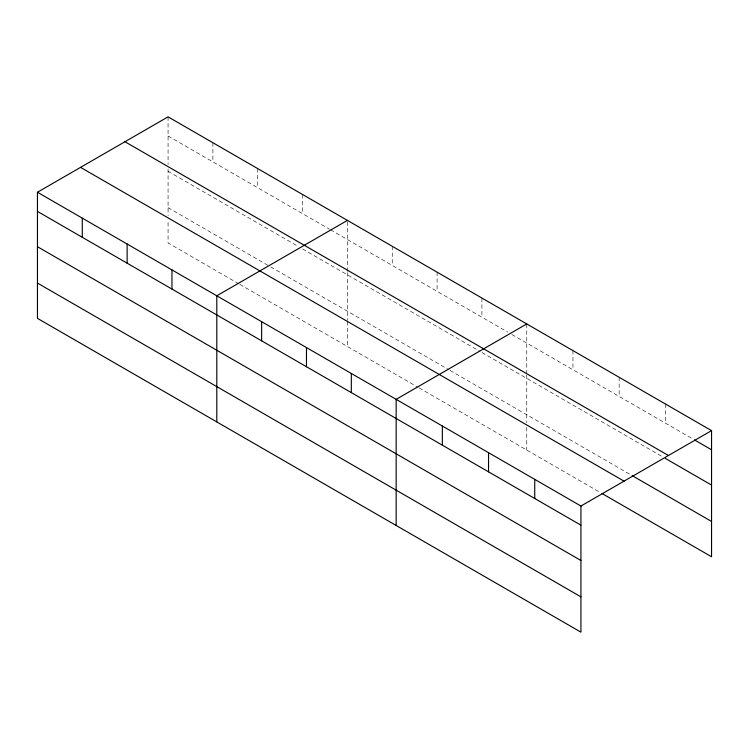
<?xml version="1.0" encoding="UTF-8"?>
<svg xmlns="http://www.w3.org/2000/svg" width="749" height="749" viewBox="0 0 749 749"><rect width="100%" height="100%" fill="white"/><g stroke="black" fill="none" stroke-linecap="round" stroke-linejoin="round"><path stroke-width="0.56" stroke-dasharray="3.75 2.81" d="M347.414 272.57L347.414 320.319M347.414 271.428L347.414 220.393M526.762 374.977L526.762 422.736M526.762 373.835L526.762 323.942M168.066 136L329.476 229.185M330.478 229.765L507.831 332.163M511.82 334.457L693.471 439.335M168.066 171.296L298.589 246.655M302.577 248.958L479.931 351.356M481.925 352.507L662.341 456.665M168.066 207.67L269.696 266.344M270.689 266.916L449.044 369.894M450.046 370.465L631.21 475.063M238.809 283.815L168.066 242.966L168.066 220.197M239.802 284.386L418.157 387.355M419.15 387.935L600.08 492.393M665.355 403.954L665.355 423.101M619.161 377.281L619.161 396.436M572.957 350.607L572.957 369.763M526.762 427.286L526.762 450.065M481.925 298.055L481.925 317.202M437.088 272.168L437.088 291.314M392.251 246.281L392.251 265.427M347.414 321.461L347.414 346.515M302.577 194.506L302.577 213.652M257.74 168.619L257.74 187.765M212.903 142.731L212.903 161.887M168.066 116.844L168.066 164.462M168.066 169.021L168.066 215.637"/><path stroke-width="1.12" d="M580.934 560.486L580.934 506.034L37.45 192.25L37.45 318.372L580.934 632.156L580.934 560.486L37.45 246.702M602.084 493.544L711.55 556.75L711.55 430.628L168.066 116.844L37.45 192.25M347.414 220.393L216.798 295.799L216.798 421.921M526.762 323.942L396.155 399.348L396.155 525.47M580.934 506.034L711.55 430.628M694.473 439.916L711.55 449.774M124.961 141.73L668.445 455.514M665.355 458.407L711.55 485.08M632.212 475.643L711.55 521.444M80.555 167.364L624.039 481.148M37.45 211.405L580.934 525.18M37.45 283.075L580.934 596.85M534.739 479.36L534.739 498.516M488.545 452.686L488.545 471.842M442.35 426.022L442.35 445.168M351.318 373.461L351.318 392.607M306.472 347.573L306.472 366.729M261.635 321.686L261.635 340.842M171.961 269.912L171.961 289.067M127.124 244.024L127.124 263.18M82.287 218.137L82.287 237.293"/></g></svg>
